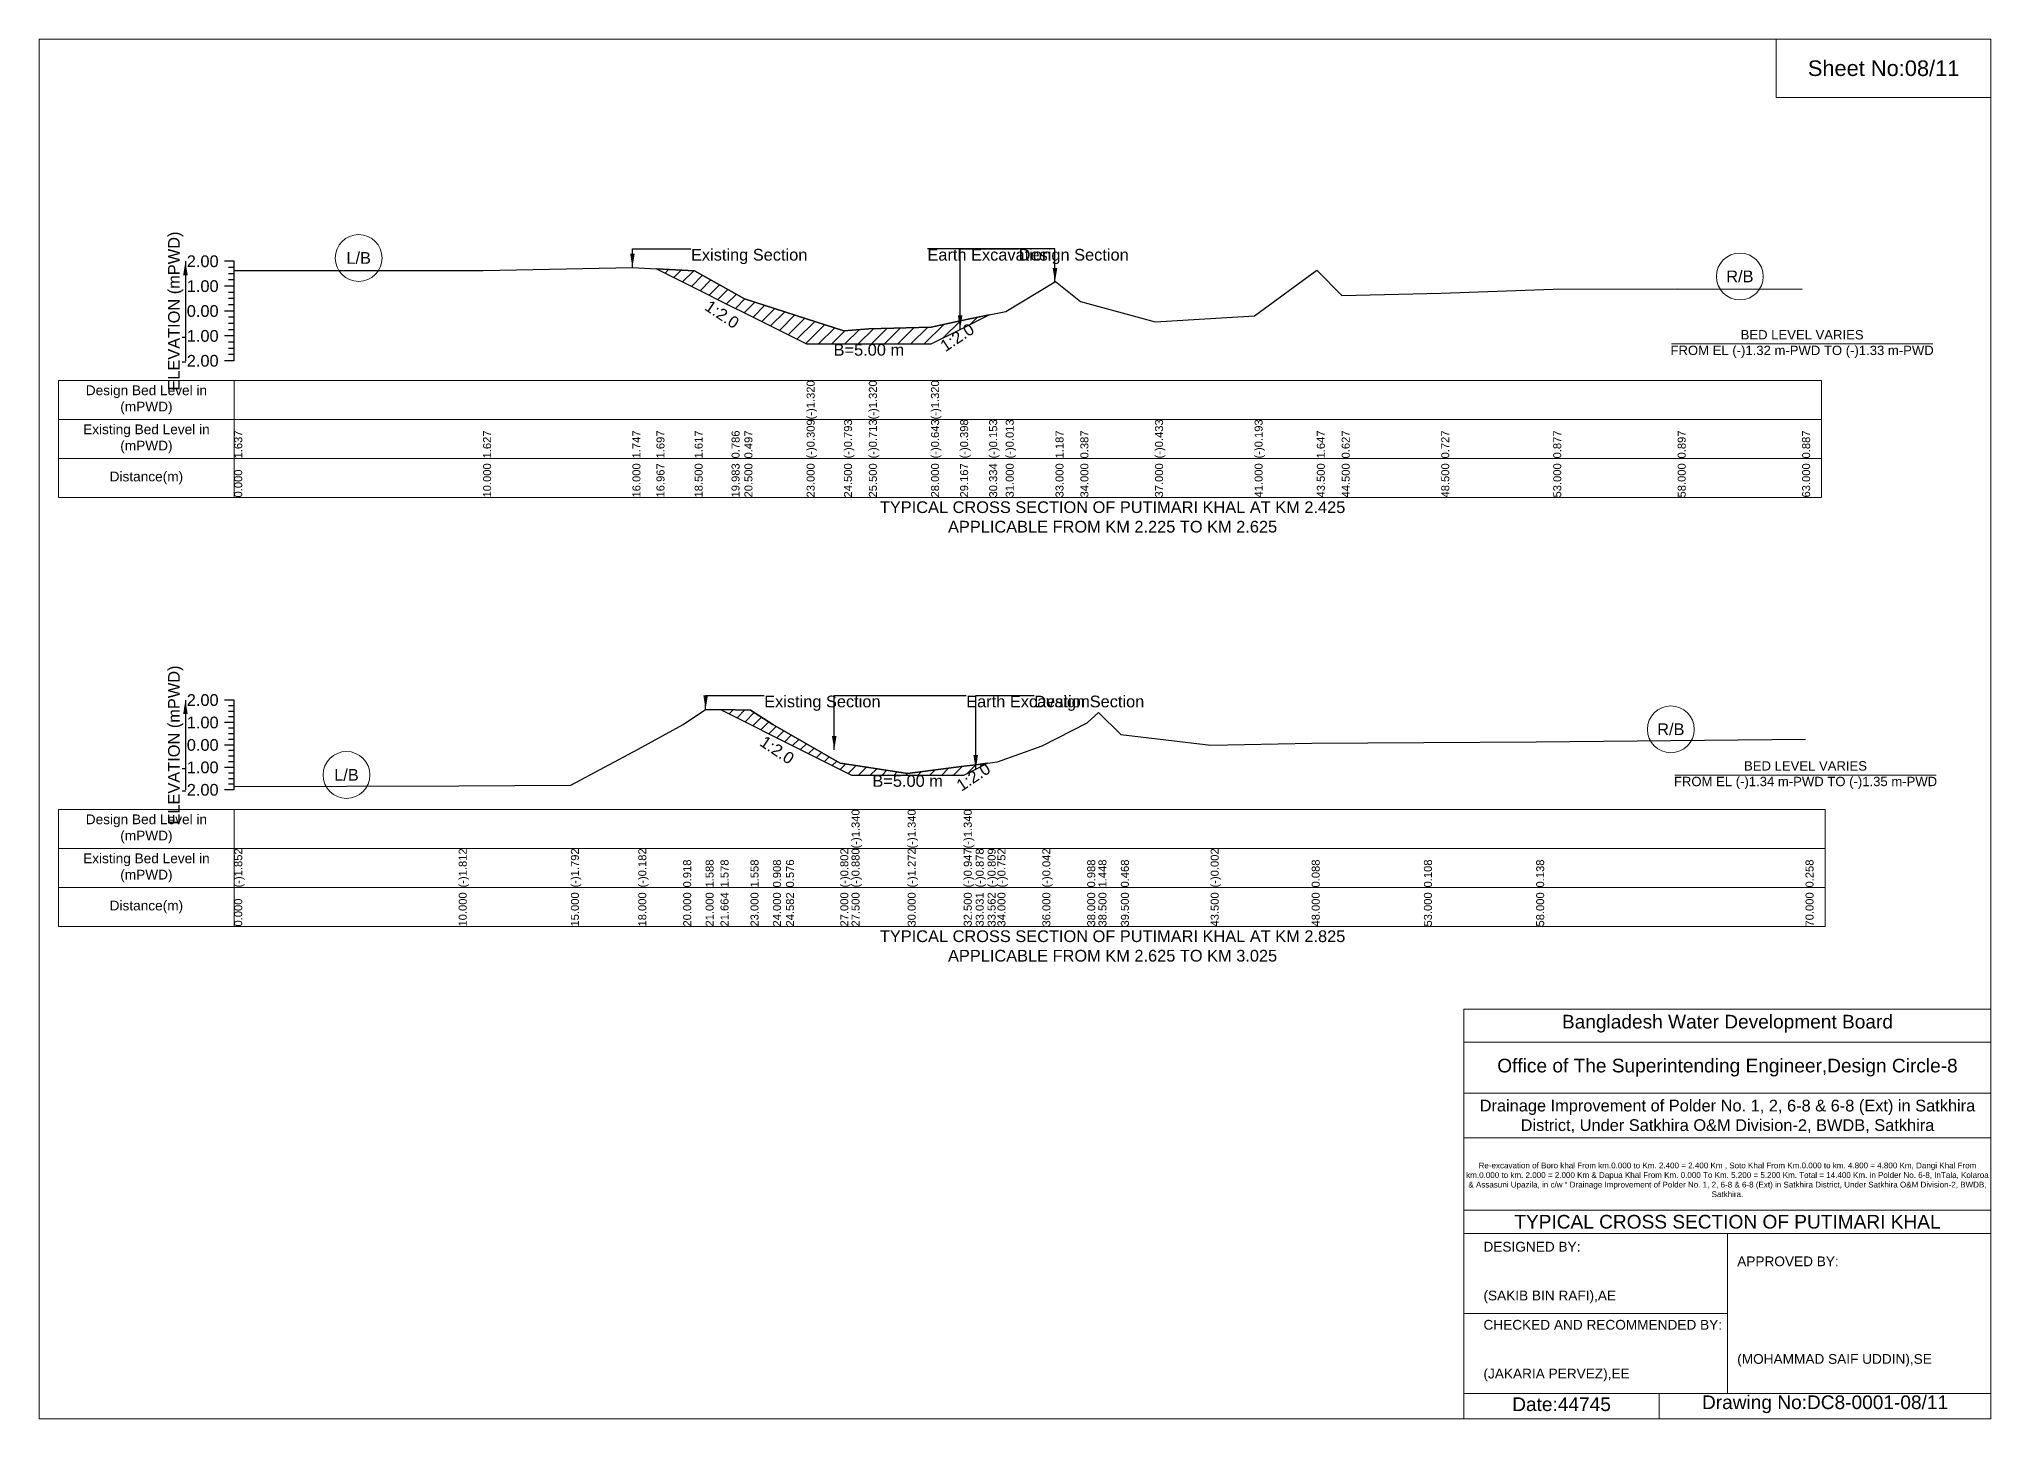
# Model space of a CAD drawing. Header units: inches. Extents: x 91000 to 208000, y -5656 to 20000.
# Drawn here: x 170000 to 178000, y 4344 to 10000 of the extents above; entities that cross this region are included whole.
import ezdxf

# ---------------------------------------------------------------- set-up
doc = ezdxf.new("R2010")
doc.units = ezdxf.units.IN
doc.header["$LTSCALE"] = 7
doc.header["$MEASUREMENT"] = 0
for name, color, linetype, lineweight in [('Cross section Data Border', 7, 'Continuous', 9), ('Cross Section Labels', 7, 'Continuous', 9), ('Existing_Bed_Level for Xsection', 7, 'Continuous', 25)]:
    doc.layers.add(name, color=color, linetype=linetype, lineweight=lineweight)
doc.styles.get("Standard").update_dxf_attribs({"font": 'arial.ttf'})
doc.dimstyles.get("Standard").update_dxf_attribs({"dimtxt": 0.18, "dimasz": 0.18, "dimexe": 0.18, "dimexo": 0.0625, "dimgap": 0.09, "dimtad": 0, "dimtih": 1, "dimtoh": 1, "dimdec": 4, "dimzin": 0, "dimdsep": 46, "dimtxsty": 'Standard', "dimcen": 0.09, "dimadec": 0, "dimazin": 0, "dimtfac": 1, "dimtdec": 4, "dimtofl": 0, "dimtmove": 0, "dimatfit": 3, "dimfxl": 1, "dimtolj": 1, "dimtzin": 0, "dimarcsym": 0})

msp = doc.modelspace()

# ---------------------------------------------------------------- hatches: boundary and pattern name
at = {"layer": 'Existing_Bed_Level for Xsection'}
h = msp.add_hatch(dxfattribs=at)
h.set_pattern_fill('ANSI31', color=256, scale=306, style=0)
h.paths.add_polyline_path([(172530.6, 9058), (172687, 8979.7), (172838.3, 8904.1), (172891, 8877.7), (173146, 8750.2), (173299, 8750.2), (173401, 8750.2), (173656, 8750.2), (173775.1, 8809.8), (173894.1, 8869.3), (173775.1, 8844.3), (173656, 8819.3), (173401, 8812.2), (173299, 8804), (173146, 8853.3), (172891, 8935.6), (172838.3, 8965.1), (172687, 9049.8)])
h = msp.add_hatch(dxfattribs=at)
h.set_pattern_fill('ANSI31', color=256, scale=306, style=0)
h.paths.add_polyline_path([(174158.9, 9001.7), (174166, 9005.2), (174166.5, 9005.5), (174166, 9006)])
h = msp.add_hatch(dxfattribs=at)
h.set_pattern_fill('ANSI31', color=256, scale=276, style=0)
h.paths.add_polyline_path([(172793.1, 7251.6), (172916, 7190.1), (173008, 7144.1), (173061.5, 7117.3), (173284, 7006.1), (173330, 6983.1), (173560, 6983.1), (173790, 6983.1), (173838.9, 7007.5), (173887.7, 7032), (173838.9, 7025.6), (173790, 7019.3), (173560, 6989.4), (173330, 7025.4), (173284, 7032.6), (173061.5, 7159.4), (173008, 7189.9), (172916, 7249.7)])

# ---------------------------------------------------------------- linework, layer by layer
at = {"layer": 'Cross section Data Border'}
for points in [[(170080, 8600.9), (177306, 8600.9), (177306, 8120.9), (170080, 8120.9)], [(170080, 6842.4), (177320, 6842.4), (177320, 6362.4), (170080, 6362.4)]]:
    msp.add_lwpolyline(points, close=True, dxfattribs=at)
for points in [[(170800, 8600.9), (170800, 8120.9)], [(170080, 8440.9), (177306, 8440.9)], [(170080, 8280.9), (177306, 8280.9)], [(170800, 6842.4), (170800, 6362.4)], [(170080, 6682.4), (177320, 6682.4)], [(170080, 6522.4), (177320, 6522.4)]]:
    msp.add_lwpolyline(points, dxfattribs=at)
at = {"layer": 'Cross Section Labels'}
for points in [[(170000, 10000), (178000, 10000), (178000, 4344), (170000, 4344)], [(177120, 10000), (178000, 10000), (178000, 9760), (177120, 9760)]]:
    msp.add_lwpolyline(points, close=True, dxfattribs=at)
for points in [[(176690.2, 8750.2), (177761.8, 8750.2)], [(176704.2, 6983.1), (177775.8, 6983.1)], [(175840, 4344), (175840, 6024), (178000, 6024)], [(175840, 5888), (178000, 5888)], [(175840, 5680), (178000, 5680)], [(175840, 5496), (178000, 5496)], [(175840, 5200), (178000, 5200)], [(175840, 5104), (178000, 5104)], [(176920, 5104), (176920, 4448)], [(175840, 4776), (176920, 4776)], [(175840, 4448), (178000, 4448)], [(176640, 4448), (176640, 4344)]]:
    msp.add_lwpolyline(points, dxfattribs=at)
for centre in [(171310, 9102.4), (176971, 9026.9), (176688, 7170.6), (171260, 6983.8)]:
    msp.add_circle(centre, 96, dxfattribs=at)
at = {"layer": 'Existing_Bed_Level for Xsection'}
for points in [[(170800, 9088.9), (170760, 9088.9)], [(170800, 9063.4), (170776, 9063.4)], [(170800, 8680.9), (170800, 8782.9), (170800, 8884.9), (170800, 8986.9), (170800, 9088.9)], [(170800, 9051.9), (171820, 9050.8), (172432, 9063.1), (172530.6, 9058), (172687, 9049.8), (172838.3, 8965.1), (172891, 8935.6), (173146, 8853.3), (173146, 8853.3), (173299, 8804), (173401, 8812.2), (173401, 8812.2), (173656, 8819.3), (173656, 8819.3), (173775.1, 8844.3), (173894.1, 8869.3), (173962, 8883.6), (174166, 9006), (174268, 8924.4), (174574, 8840.7), (174982, 8865.2), (175237, 9052.9), (175339, 8948.8), (175747, 8959), (176206, 8974.3), (176716, 8976.4), (177226, 8975.4)], [(170800, 8986.9), (170760, 8986.9)], [(170800, 9037.9), (170776, 9037.9)], [(170800, 9012.4), (170776, 9012.4)], [(170800, 8961.4), (170776, 8961.4)], [(170800, 8884.9), (170760, 8884.9)], [(170800, 8935.9), (170776, 8935.9)], [(170800, 8910.4), (170776, 8910.4)], [(170800, 8859.4), (170776, 8859.4)], [(170800, 8833.9), (170776, 8833.9)], [(170800, 8808.4), (170776, 8808.4)], [(170800, 8782.9), (170760, 8782.9)], [(170800, 8757.4), (170776, 8757.4)], [(170800, 8731.9), (170776, 8731.9)], [(170800, 8680.9), (170760, 8680.9)], [(170800, 8706.4), (170776, 8706.4)], [(170800, 7290.4), (170760, 7290.4)], [(170800, 6922.4), (170800, 7014.4), (170800, 7106.4), (170800, 7198.4), (170800, 7290.4)], [(170800, 7267.4), (170776, 7267.4)], [(170800, 7244.4), (170776, 7244.4)], [(170800, 7221.4), (170776, 7221.4)], [(170800, 6936), (171720, 6939.7), (172180, 6941.5), (172456, 7089.6), (172640, 7190.8), (172732, 7252.5), (172793.1, 7251.6), (172916, 7249.7), (173008, 7189.9), (173061.5, 7159.4), (173284, 7032.6), (173330, 7025.4), (173330, 7025.4), (173560, 6989.4), (173560, 6989.4), (173790, 7019.3), (173790, 7019.3), (173838.9, 7025.6), (173887.7, 7032), (173928, 7037.2), (174112, 7102.5), (174296, 7197.3), (174342, 7239.6), (174434, 7149.4), (174802, 7106.2), (175216, 7114.5), (175676, 7116.3), (176136, 7119.1), (177240, 7130.1)], [(170800, 7198.4), (170760, 7198.4)], [(170800, 7175.4), (170776, 7175.4)], [(170800, 7152.4), (170776, 7152.4)], [(170800, 7129.4), (170776, 7129.4)], [(170800, 7106.4), (170760, 7106.4)], [(170800, 7083.4), (170776, 7083.4)], [(170800, 7060.4), (170776, 7060.4)], [(170800, 7014.4), (170760, 7014.4)], [(170800, 7037.4), (170776, 7037.4)], [(170800, 6991.4), (170776, 6991.4)], [(170800, 6968.4), (170776, 6968.4)], [(170800, 6922.4), (170760, 6922.4)], [(170800, 6945.4), (170776, 6945.4)]]:
    msp.add_lwpolyline(points, dxfattribs=at)
for points in [[(172530.6, 9058), (172530.6, 9058), (172687, 8979.7), (172838.3, 8904.1), (172891, 8877.7), (173146, 8750.2), (173146, 8750.2), (173299, 8750.2), (173401, 8750.2), (173401, 8750.2), (173656, 8750.2), (173656, 8750.2), (173775.1, 8809.8), (173894.1, 8869.3), (173775.1, 8844.3), (173656, 8819.3), (173656, 8819.3), (173401, 8812.2), (173401, 8812.2), (173299, 8804), (173146, 8853.3), (173146, 8853.3), (172891, 8935.6), (172838.3, 8965.1), (172687, 9049.8), (172530.6, 9058)], [(174158.9, 9001.7), (174166, 9005.2), (174166.5, 9005.5), (174166, 9006)], [(172793.1, 7251.6), (172916, 7190.1), (173008, 7144.1), (173061.5, 7117.3), (173284, 7006.1), (173330, 6983.1), (173330, 6983.1), (173560, 6983.1), (173560, 6983.1), (173790, 6983.1), (173790, 6983.1), (173838.9, 7007.5), (173887.7, 7032), (173887.7, 7032), (173887.7, 7032), (173838.9, 7025.6), (173790, 7019.3), (173790, 7019.3), (173560, 6989.4), (173560, 6989.4), (173330, 7025.4), (173330, 7025.4), (173284, 7032.6), (173061.5, 7159.4), (173008, 7189.9), (172916, 7249.7)]]:
    msp.add_lwpolyline(points, close=True, dxfattribs=at)

# ---------------------------------------------------------------- texts
at = {"layer": 'Cross section Data Border', "char_height": 40, "width": 640, "attachment_point": 5}
for s, insert in [('Design Bed Level in (mPWD)', (170440, 8520.9)), ('Existing Bed Level in (mPWD)', (170440, 8360.9)), ('Distance(m)', (170440, 8200.9)), ('Design Bed Level in (mPWD)', (170440, 6762.4)), ('Existing Bed Level in (mPWD)', (170440, 6602.4)), ('Distance(m)', (170440, 6442.4))]:
    msp.add_mtext(s, dxfattribs=dict(at, insert=insert))
at = {"layer": 'Cross Section Labels'}
for s, insert, char_height, attachment_point in [('Sheet No:08/11', (177560, 9880), 64, 5), ('L/B', (171310, 9102.4), 48, 5), ('Existing Section', (172672, 9139.9), 48, 1), ('Earth Excavation', (173641, 9139.9), 48, 1), ('Design Section', (174015.1, 9139.9), 48, 1), ('R/B', (176971, 9026.9), 48, 5), ('BED LEVEL VARIES ^JFROM EL (-)1.32 m-PWD TO (-)1.33 m-PWD', (177226, 8750.2), 38.4, 5), ('B=5.00 m', (173401, 8750.2), 48, 2), ('TYPICAL CROSS SECTION OF PUTIMARI KHAL AT KM 2.425^JAPPLICABLE FROM KM 2.225 TO KM 2.625', (174400, 8040.9), 48, 5), ('Existing Section', (172972, 7308.8), 48, 1), ('Earth Excavation', (173800, 7308.8), 48, 1), ('Design Section', (174078.9, 7308.8), 48, 1), ('R/B', (176688, 7170.6), 48, 5), ('BED LEVEL VARIES ^JFROM EL (-)1.34 m-PWD TO (-)1.35 m-PWD', (177240, 6983.1), 38.4, 5), ('L/B', (171260, 6983.8), 48, 5), ('B=5.00 m', (173560, 6983.1), 48, 2), ('TYPICAL CROSS SECTION OF PUTIMARI KHAL AT KM 2.825^JAPPLICABLE FROM KM 2.625 TO KM 3.025', (174400, 6282.4), 48, 5), ('Bangladesh Water Development Board', (176920, 5964), 56, 5), ('Office of The Superintending Engineer,Design Circle-8', (176920, 5784), 56, 5)]:
    msp.add_mtext(s, dxfattribs=dict(at, insert=insert, char_height=char_height, attachment_point=attachment_point))
at = {"layer": 'Cross Section Labels', "char_height": 48, "attachment_point": 2}
for insert, rotation in [((172812.8, 8891.3), 326.30993), ((173749.6, 8797), 33.69007), ((173038.5, 7105.8), 326.30993), ((173815.9, 6996), 33.69007)]:
    msp.add_mtext('1:2.0', dxfattribs=dict(at, insert=insert, rotation=rotation))
at = {"layer": 'Cross Section Labels'}
for s, insert, char_height, width, attachment_point in [('Drainage Improvement of Polder No. 1, 2, 6-8 & 6-8 (Ext) in Satkhira District, Under Satkhira O&M Division-2, BWDB, Satkhira', (176920, 5584), 48, 2240, 5), ('Re-excavation of Boro khal From km.0.000 to Km. 2.400 = 2.400 Km , Soto Khal From Km.0.000 to km. 4.800 = 4.800 Km, Dangi Khal From km.0.000 to km. 2.000 = 2.000 Km & Dapua Khal From Km. 0.000 To Km. 5.200 = 5.200 Km. Total = 14.400 Km. in Polder No. 6-8, InTala, Kolaroa & Assasuni Upazila, in c/w “ Drainage Improvement of Polder No. 1, 2, 6-8 & 6-8 (Ext) in Satkhira District, Under Satkhira O&M Division-2, BWDB, Satkhira.', (176920, 5324), 23.565, 2160, 5), ('TYPICAL CROSS SECTION OF PUTIMARI KHAL', (176920, 5152), 56, 2240, 5), ('DESIGNED BY:^J^J^J(SAKIB BIN RAFI),AE', (175920, 4944), 40, 1120, 4), ('APPROVED BY:^J^J^J^J^J^J(MOHAMMAD SAIF UDDIN),SE', (176960, 4784), 40, 1120, 4), ('CHECKED AND RECOMMENDED BY:^J^J^J(JAKARIA PERVEZ),EE', (175920, 4624), 40, 1120, 4), ('Date:44745', (176240, 4404), 56, 1120, 5), ('Drawing No:DC8-0001-08/11', (177320, 4404), 56, 1760, 5)]:
    msp.add_mtext(s, dxfattribs=dict(at, insert=insert, char_height=char_height, width=width, attachment_point=attachment_point))
at = {"layer": 'Existing_Bed_Level for Xsection', "rotation": 90}
for s, insert, char_height, attachment_point in [('ELEVATION (mPWD)', (170560, 8884.9), 48, 5), ('(-)1.320', (173146, 8440.9), 32.8, 1), ('(-)1.320', (173401, 8440.9), 32.8, 1), ('(-)1.320', (173656, 8440.9), 32.8, 1), ('(-)0.309', (173146, 8280.9), 32.8, 1), ('(-)0.793', (173299, 8280.9), 32.8, 1), ('(-)0.713', (173401, 8280.9), 32.8, 1), ('(-)0.643', (173656, 8280.9), 32.8, 1), ('(-)0.398', (173775.1, 8280.9), 32.8, 1), ('(-)0.153', (173894.1, 8280.9), 32.8, 1), ('(-)0.013', (173962, 8280.9), 32.8, 1), ('(-)0.433', (174574, 8280.9), 32.8, 1), ('(-)0.193', (174982, 8280.9), 32.8, 1), ('1.637', (170800, 8280.9), 32.8, 1), ('1.627', (171820, 8280.9), 32.8, 1), ('1.747', (172432, 8280.9), 32.8, 1), ('1.697', (172530.6, 8280.9), 32.8, 1), ('1.617', (172687, 8280.9), 32.8, 1), ('0.786', (172838.3, 8280.9), 32.8, 1), ('0.497', (172891, 8280.9), 32.8, 1), ('1.187', (174166, 8280.9), 32.8, 1), ('0.387', (174268, 8280.9), 32.8, 1), ('1.647', (175237, 8280.9), 32.8, 1), ('0.627', (175339, 8280.9), 32.8, 1), ('0.727', (175747, 8280.9), 32.8, 1), ('0.877', (176206, 8280.9), 32.8, 1), ('0.897', (176716, 8280.9), 32.8, 1), ('0.887', (177226, 8280.9), 32.8, 1), ('10.000', (171820, 8120.9), 32.8, 1), ('16.000', (172432, 8120.9), 32.8, 1), ('16.967', (172530.6, 8120.9), 32.8, 1), ('18.500', (172687, 8120.9), 32.8, 1), ('19.983', (172838.3, 8120.9), 32.8, 1), ('20.500', (172891, 8120.9), 32.8, 1), ('23.000', (173146, 8120.9), 32.8, 1), ('24.500', (173299, 8120.9), 32.8, 1), ('25.500', (173401, 8120.9), 32.8, 1), ('28.000', (173656, 8120.9), 32.8, 1), ('29.167', (173775.1, 8120.9), 32.8, 1), ('30.334', (173894.1, 8120.9), 32.8, 1), ('31.000', (173962, 8120.9), 32.8, 1), ('33.000', (174166, 8120.9), 32.8, 1), ('34.000', (174268, 8120.9), 32.8, 1), ('37.000', (174574, 8120.9), 32.8, 1), ('41.000', (174982, 8120.9), 32.8, 1), ('43.500', (175237, 8120.9), 32.8, 1), ('44.500', (175339, 8120.9), 32.8, 1), ('48.500', (175747, 8120.9), 32.8, 1), ('53.000', (176206, 8120.9), 32.8, 1), ('58.000', (176716, 8120.9), 32.8, 1), ('63.000', (177226, 8120.9), 32.8, 1), ('0.000', (170800, 8120.9), 32.8, 1), ('ELEVATION (mPWD)', (170560, 7106.4), 48, 5), ('(-)1.340', (173330, 6682.4), 32.8, 1), ('(-)1.340', (173560, 6682.4), 32.8, 1), ('(-)1.340', (173790, 6682.4), 32.8, 1), ('(-)1.852', (170800, 6522.4), 32.8, 1), ('(-)1.812', (171720, 6522.4), 32.8, 1), ('(-)1.792', (172180, 6522.4), 32.8, 1), ('(-)0.182', (172456, 6522.4), 32.8, 1), ('(-)0.802', (173284, 6522.4), 32.8, 1), ('(-)0.880', (173330, 6522.4), 32.8, 1), ('(-)1.272', (173560, 6522.4), 32.8, 1), ('(-)0.947', (173790, 6522.4), 32.8, 1), ('(-)0.878', (173838.9, 6522.4), 32.8, 1), ('(-)0.809', (173887.7, 6522.4), 32.8, 1), ('(-)0.752', (173928, 6522.4), 32.8, 1), ('(-)0.042', (174112, 6522.4), 32.8, 1), ('(-)0.002', (174802, 6522.4), 32.8, 1), ('0.918', (172640, 6522.4), 32.8, 1), ('1.588', (172732, 6522.4), 32.8, 1), ('1.578', (172793.1, 6522.4), 32.8, 1), ('1.558', (172916, 6522.4), 32.8, 1), ('0.908', (173008, 6522.4), 32.8, 1), ('0.576', (173061.5, 6522.4), 32.8, 1), ('0.988', (174296, 6522.4), 32.8, 1), ('1.448', (174342, 6522.4), 32.8, 1), ('0.468', (174434, 6522.4), 32.8, 1), ('0.088', (175216, 6522.4), 32.8, 1), ('0.108', (175676, 6522.4), 32.8, 1), ('0.138', (176136, 6522.4), 32.8, 1), ('0.258', (177240, 6522.4), 32.8, 1), ('10.000', (171720, 6362.4), 32.8, 1), ('15.000', (172180, 6362.4), 32.8, 1), ('18.000', (172456, 6362.4), 32.8, 1), ('20.000', (172640, 6362.4), 32.8, 1), ('21.000', (172732, 6362.4), 32.8, 1), ('21.664', (172793.1, 6362.4), 32.8, 1), ('23.000', (172916, 6362.4), 32.8, 1), ('24.000', (173008, 6362.4), 32.8, 1), ('24.582', (173061.5, 6362.4), 32.8, 1), ('27.000', (173284, 6362.4), 32.8, 1), ('27.500', (173330, 6362.4), 32.8, 1), ('30.000', (173560, 6362.4), 32.8, 1), ('32.500', (173790, 6362.4), 32.8, 1), ('33.031', (173838.9, 6362.4), 32.8, 1), ('33.562', (173887.7, 6362.4), 32.8, 1), ('34.000', (173928, 6362.4), 32.8, 1), ('36.000', (174112, 6362.4), 32.8, 1), ('38.000', (174296, 6362.4), 32.8, 1), ('38.500', (174342, 6362.4), 32.8, 1), ('39.500', (174434, 6362.4), 32.8, 1), ('43.500', (174802, 6362.4), 32.8, 1), ('48.000', (175216, 6362.4), 32.8, 1), ('53.000', (175676, 6362.4), 32.8, 1), ('58.000', (176136, 6362.4), 32.8, 1), ('70.000', (177240, 6362.4), 32.8, 1), ('0.000', (170800, 6362.4), 32.8, 1)]:
    msp.add_mtext(s, dxfattribs=dict(at, insert=insert, char_height=char_height, attachment_point=attachment_point))
at = {"layer": 'Existing_Bed_Level for Xsection', "char_height": 48, "attachment_point": 6}
for s, insert in [('2.00', (170736, 9088.9)), ('1.00', (170736, 8986.9)), ('0.00', (170736, 8884.9)), ('-1.00', (170736, 8782.9)), ('-2.00', (170736, 8680.9)), ('2.00', (170736, 7290.4)), ('1.00', (170736, 7198.4)), ('0.00', (170736, 7106.4)), ('-1.00', (170736, 7014.4)), ('-2.00', (170736, 6922.4))]:
    msp.add_mtext(s, dxfattribs=dict(at, insert=insert))

# ---------------------------------------------------------------- leaders
at = {"layer": 'Cross Section Labels', "annotation_type": 0, "has_hookline": 1}
for points, hookline_direction, text_width in [([(172432, 9063.1), (172432, 9139.9), (172671.9, 9139.9)], 0, 467.2), ([(174163.8, 9004.4), (174163.8, 9139.9), (173641.1, 9139.9)], 1, 497), ([(173775.1, 8809.8), (173775.1, 9139.9), (174015, 9139.9)], 0, 441.2), ([(172732, 7252.5), (172732, 7308.8), (172971.9, 7308.8)], 0, 467.2), ([(173259.2, 7086.2), (173259.2, 7308.8), (173799.9, 7308.8)], 0, 497), ([(173838.9, 7007.5), (173838.9, 7308.8), (174078.8, 7308.8)], 0, 441.2)]:
    msp.add_leader(points, dimstyle='Standard', override={"dimasz": 57.6}, dxfattribs=dict(at, hookline_direction=hookline_direction, text_width=text_width))
at = {"layer": 'Existing_Bed_Level for Xsection'}
for points in [[(170600, 9088.9), (170600, 8680.9)], [(170600, 7290.4), (170600, 6922.4)]]:
    msp.add_leader(points, dimstyle='Standard', override={"dimasz": 57.6}, dxfattribs=at)

doc.saveas('drawing.dxf')
